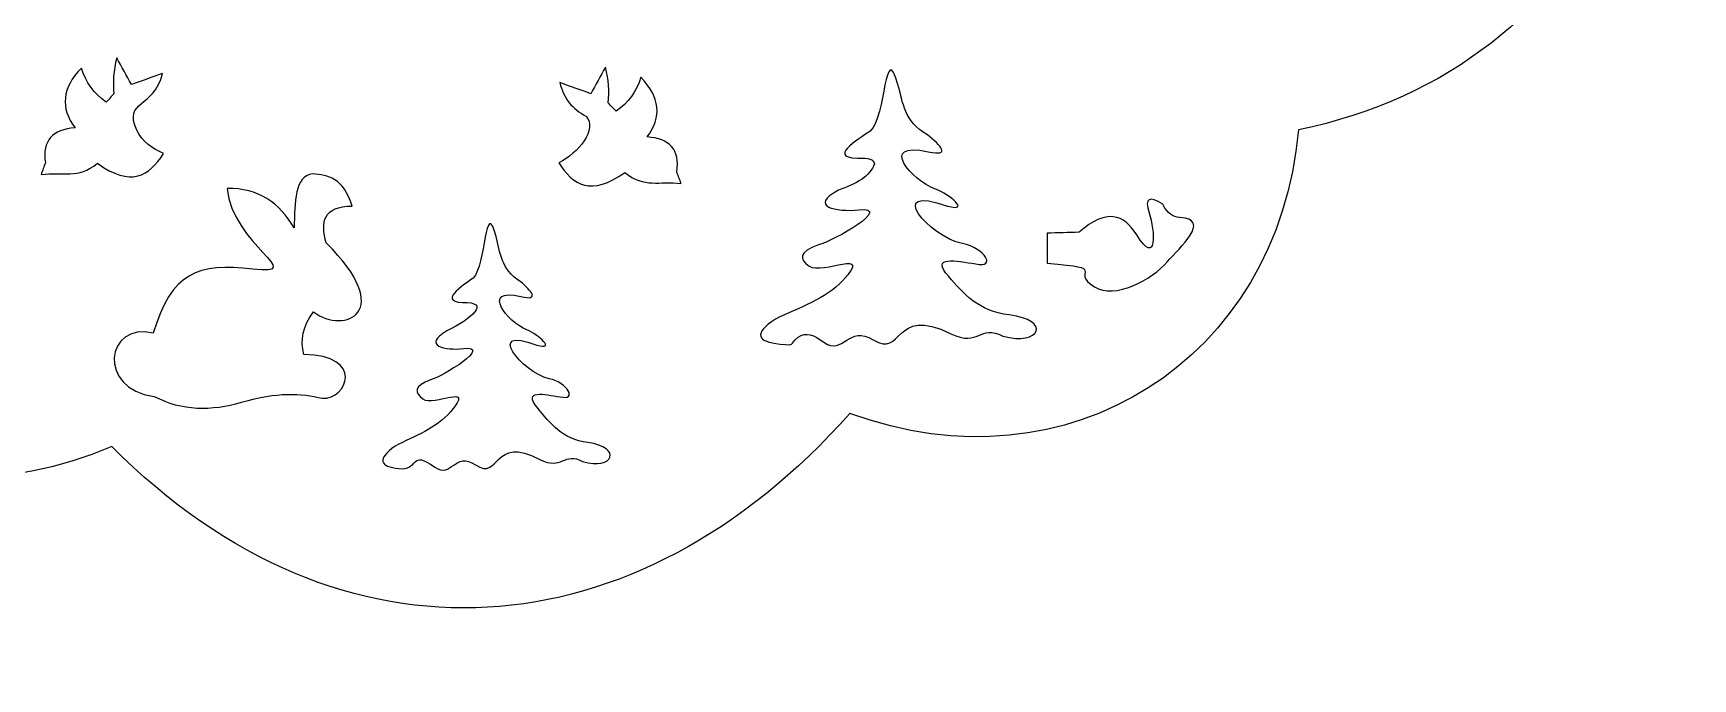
# Model space of a CAD drawing. Header units: centimetres. Extents: x 2 to 128, y -104 to 2.
# Drawn here: x 65.33 to 71.29, y -9.34 to -7.02 of the extents above; entities that cross this region are included whole.
import ezdxf

# ---------------------------------------------------------------- set-up
doc = ezdxf.new("R2010")
doc.units = ezdxf.units.CM
doc.header["$MEASUREMENT"] = 0
doc.layers.add('layer 1', color=7, linetype='Continuous')

msp = doc.modelspace()

# ---------------------------------------------------------------- linework, layer by layer
at = {"layer": 'layer 1', "color": 250}
for points, knots in [([(63.96083, -7.57743), (64.09123, -8.40445), (64.84397, -8.83688), (65.61331, -8.50475), (65.61331, -8.50475), (66.44072, -9.33908), (67.4989, -9.25009), (68.2629, -8.38622), (68.2629, -8.38622), (69.04592, -8.67471), (69.80002, -8.19363), (69.87358, -7.36822), (69.87358, -7.36822), (70.95176, -7.14973), (71.41906, -6.06521), (71.10772, -5.06725), (71.10772, -5.06725), (71.72603, -4.57216), (71.77179, -3.71559), (71.11471, -3.21948), (71.11471, -3.21948), (71.40516, -2.14892), (70.86692, -1.09057), (69.74808, -0.90458), (69.74808, -0.90458), (69.61888, -0.0811), (68.94807, 0.35148), (68.15832, 0.05763), (68.15832, 0.05763), (67.84353, 0.42274), (67.44468, 0.61819), (67.03364, 0.6576), (67.03364, 0.6576), (67.03943, 0.67625), (67.04254, 0.69604), (67.04254, 0.71659), (67.04254, 0.71659), (67.04254, 0.82635), (66.95358, 0.91531), (66.84382, 0.91531), (66.84382, 0.91531), (66.73407, 0.91531), (66.6451, 0.82635), (66.6451, 0.71659), (66.6451, 0.71659), (66.6451, 0.6934), (66.64909, 0.67114), (66.65639, 0.65045), (66.65639, 0.65045), (66.22525, 0.59338), (65.80474, 0.36979), (65.47736, -0.00521), (65.47736, -0.00521), (64.77102, 0.38745), (63.90138, -0.17379), (63.84578, -0.96743), (63.84578, -0.96743), (62.69207, -1.15576), (62.25431, -2.31635), (62.53492, -3.366), (62.53492, -3.366), (61.80345, -4.00767), (62.00421, -4.82334), (62.55932, -5.25559), (62.55932, -5.25559), (62.33416, -6.32259), (62.80063, -7.39158), (63.96083, -7.57743)], [0, 0, 0, 0, 0.0555556, 0.0555556, 0.0555556, 0.0555556, 0.1111111, 0.1111111, 0.1111111, 0.1111111, 0.1666667, 0.1666667, 0.1666667, 0.1666667, 0.2222222, 0.2222222, 0.2222222, 0.2222222, 0.2777778, 0.2777778, 0.2777778, 0.2777778, 0.3333333, 0.3333333, 0.3333333, 0.3333333, 0.3888889, 0.3888889, 0.3888889, 0.3888889, 0.4444444, 0.4444444, 0.4444444, 0.4444444, 0.5, 0.5, 0.5, 0.5, 0.5555556, 0.5555556, 0.5555556, 0.5555556, 0.6111111, 0.6111111, 0.6111111, 0.6111111, 0.6666667, 0.6666667, 0.6666667, 0.6666667, 0.7222222, 0.7222222, 0.7222222, 0.7222222, 0.7777778, 0.7777778, 0.7777778, 0.7777778, 0.8333333, 0.8333333, 0.8333333, 0.8333333, 0.8888889, 0.8888889, 0.8888889, 0.8888889, 1, 1, 1, 1]), ([(68.01223, -8.13736), (67.93023, -8.1287), (67.9154, -8.10138), (67.99607, -8.04752), (67.99607, -8.04752), (68.08086, -8.00644), (68.17497, -7.97622), (68.23764, -7.90935), (68.23764, -7.90935), (68.35055, -7.78895), (68.16338, -7.88995), (68.11704, -7.85749), (68.11704, -7.85749), (68.08058, -7.83197), (68.07838, -7.80645), (68.15036, -7.78091), (68.15036, -7.78091), (68.20516, -7.76839), (68.42248, -7.64241), (68.29519, -7.65562), (68.29519, -7.65562), (68.21443, -7.66403), (68.11159, -7.64441), (68.22222, -7.58482), (68.22222, -7.58482), (68.28491, -7.56294), (68.33641, -7.53552), (68.35116, -7.49007), (68.35116, -7.49007), (68.349, -7.47529), (68.33145, -7.46741), (68.28986, -7.47024), (68.28986, -7.47024), (68.1712, -7.46771), (68.32104, -7.38575), (68.33604, -7.37267), (68.33604, -7.37267), (68.39388, -7.32223), (68.38661, -7.03809), (68.43569, -7.20584), (68.43569, -7.20584), (68.45424, -7.27003), (68.45686, -7.33799), (68.54137, -7.38651), (68.54137, -7.38651), (68.58949, -7.4237), (68.62866, -7.46551), (68.54431, -7.44723), (68.54431, -7.44723), (68.3623, -7.40776), (68.48417, -7.54963), (68.57036, -7.58114), (68.57036, -7.58114), (68.61985, -7.59924), (68.69929, -7.66447), (68.61322, -7.6421), (68.61322, -7.6421), (68.38484, -7.56053), (68.54672, -7.75159), (68.66688, -7.77665), (68.66688, -7.77665), (68.74923, -7.79383), (68.79099, -7.86577), (68.71468, -7.84921), (68.71468, -7.84921), (68.64551, -7.84046), (68.54874, -7.81658), (68.61776, -7.89513), (68.61776, -7.89513), (68.67175, -7.9565), (68.72374, -8.01957), (68.83473, -8.03278), (68.83473, -8.03278), (68.98768, -8.05091), (68.94725, -8.14531), (68.81191, -8.10921), (68.81191, -8.10921), (68.73001, -8.0641), (68.72688, -8.14982), (68.62591, -8.1004), (68.62591, -8.1004), (68.41506, -7.99721), (68.45523, -8.19076), (68.34691, -8.12243), (68.34691, -8.12243), (68.25823, -8.06647), (68.24089, -8.17936), (68.16939, -8.13125), (68.16939, -8.13125), (68.13612, -8.10528), (68.10442, -8.09177), (68.07721, -8.11311), (68.07721, -8.11311), (68.04299, -8.13988), (68.07066, -8.14346), (68.01223, -8.13736)], [0, 0, 0, 0, 0.04, 0.04, 0.04, 0.04, 0.08, 0.08, 0.08, 0.08, 0.12, 0.12, 0.12, 0.12, 0.16, 0.16, 0.16, 0.16, 0.2, 0.2, 0.2, 0.2, 0.24, 0.24, 0.24, 0.24, 0.28, 0.28, 0.28, 0.28, 0.32, 0.32, 0.32, 0.32, 0.36, 0.36, 0.36, 0.36, 0.4, 0.4, 0.4, 0.4, 0.44, 0.44, 0.44, 0.44, 0.48, 0.48, 0.48, 0.48, 0.52, 0.52, 0.52, 0.52, 0.56, 0.56, 0.56, 0.56, 0.6, 0.6, 0.6, 0.6, 0.64, 0.64, 0.64, 0.64, 0.68, 0.68, 0.68, 0.68, 0.72, 0.72, 0.72, 0.72, 0.76, 0.76, 0.76, 0.76, 0.8, 0.8, 0.8, 0.8, 0.84, 0.84, 0.84, 0.84, 0.88, 0.88, 0.88, 0.88, 0.92, 0.92, 0.92, 0.92, 1, 1, 1, 1]), ([(65.56149, -7.48861), (65.4923, -7.54618), (65.43762, -7.51891), (65.35928, -7.5287), (65.35928, -7.5287), (65.3645, -7.51475), (65.36975, -7.5008), (65.37497, -7.48686), (65.37497, -7.48686), (65.36235, -7.40657), (65.40097, -7.36727), (65.4813, -7.36135), (65.4813, -7.36135), (65.42733, -7.28988), (65.43477, -7.21841), (65.50397, -7.14694), (65.50397, -7.14694), (65.51972, -7.19802), (65.54921, -7.23879), (65.59286, -7.26894), (65.59286, -7.26894), (65.60216, -7.25906), (65.61147, -7.24918), (65.62077, -7.23931), (65.62077, -7.23931), (65.61732, -7.19829), (65.6184, -7.156), (65.63124, -7.11032), (65.63124, -7.11032), (65.64866, -7.14228), (65.66609, -7.17422), (65.68353, -7.20619), (65.68353, -7.20619), (65.72072, -7.19282), (65.7579, -7.17947), (65.79509, -7.1661), (65.79509, -7.1661), (65.76612, -7.29109), (65.653, -7.26085), (65.70325, -7.37019), (65.70325, -7.37019), (65.72318, -7.4135), (65.75955, -7.43537), (65.79856, -7.45374), (65.79856, -7.45374), (65.74826, -7.53432), (65.68161, -7.57556), (65.56149, -7.48861)], [0, 0, 0, 0, 0.0769231, 0.0769231, 0.0769231, 0.0769231, 0.1538462, 0.1538462, 0.1538462, 0.1538462, 0.2307692, 0.2307692, 0.2307692, 0.2307692, 0.3076923, 0.3076923, 0.3076923, 0.3076923, 0.3846154, 0.3846154, 0.3846154, 0.3846154, 0.4615385, 0.4615385, 0.4615385, 0.4615385, 0.5384615, 0.5384615, 0.5384615, 0.5384615, 0.6153846, 0.6153846, 0.6153846, 0.6153846, 0.6923077, 0.6923077, 0.6923077, 0.6923077, 0.7692308, 0.7692308, 0.7692308, 0.7692308, 0.8461538, 0.8461538, 0.8461538, 0.8461538, 1, 1, 1, 1]), ([(67.45507, -7.52121), (67.33495, -7.60816), (67.26829, -7.56692), (67.21799, -7.48634), (67.21799, -7.48634), (67.28778, -7.45349), (67.35917, -7.36489), (67.31561, -7.31898), (67.31561, -7.31898), (67.26754, -7.29447), (67.23469, -7.25575), (67.22147, -7.1987), (67.22147, -7.1987), (67.25866, -7.21207), (67.29584, -7.22542), (67.33303, -7.23879), (67.33303, -7.23879), (67.35046, -7.20683), (67.36789, -7.17488), (67.38532, -7.14292), (67.38532, -7.14292), (67.39815, -7.1886), (67.39924, -7.23089), (67.39579, -7.27191), (67.39579, -7.27191), (67.40509, -7.28179), (67.4144, -7.29166), (67.4237, -7.30154), (67.4237, -7.30154), (67.46735, -7.2714), (67.49684, -7.23062), (67.51259, -7.17955), (67.51259, -7.17955), (67.58179, -7.25101), (67.58922, -7.32249), (67.53525, -7.39395), (67.53525, -7.39395), (67.61558, -7.39987), (67.6542, -7.43917), (67.64158, -7.51946), (67.64158, -7.51946), (67.64681, -7.53341), (67.65205, -7.54735), (67.65728, -7.5613), (67.65728, -7.5613), (67.57894, -7.55156), (67.52423, -7.57875), (67.45507, -7.52121)], [0, 0, 0, 0, 0.0769231, 0.0769231, 0.0769231, 0.0769231, 0.1538462, 0.1538462, 0.1538462, 0.1538462, 0.2307692, 0.2307692, 0.2307692, 0.2307692, 0.3076923, 0.3076923, 0.3076923, 0.3076923, 0.3846154, 0.3846154, 0.3846154, 0.3846154, 0.4615385, 0.4615385, 0.4615385, 0.4615385, 0.5384615, 0.5384615, 0.5384615, 0.5384615, 0.6153846, 0.6153846, 0.6153846, 0.6153846, 0.6923077, 0.6923077, 0.6923077, 0.6923077, 0.7692308, 0.7692308, 0.7692308, 0.7692308, 0.8461538, 0.8461538, 0.8461538, 0.8461538, 1, 1, 1, 1]), ([(65.76558, -8.32522), (65.55889, -8.29994), (65.59064, -8.05663), (65.76209, -8.09861), (65.76209, -8.09861), (65.82616, -7.8818), (65.92298, -7.84425), (66.11924, -7.86838), (66.11924, -7.86838), (66.32108, -7.89316), (66.04552, -7.7796), (66.02705, -7.57916), (66.02705, -7.57916), (66.13974, -7.57621), (66.21534, -7.63033), (66.26762, -7.72035), (66.26762, -7.72035), (66.27056, -7.62938), (66.26917, -7.53238), (66.33386, -7.52686), (66.33386, -7.52686), (66.39, -7.52953), (66.44403, -7.54109), (66.4768, -7.64191), (66.4768, -7.64191), (66.37182, -7.64245), (66.36204, -7.6994), (66.38266, -7.77439), (66.38266, -7.77439), (66.63615, -8.02303), (66.44896, -8.10502), (66.33734, -8.02192), (66.33734, -8.02192), (66.29836, -8.07306), (66.29031, -8.12417), (66.30248, -8.17531), (66.30248, -8.17531), (66.52103, -8.17622), (66.45976, -8.337), (66.36872, -8.3322), (66.36872, -8.3322), (66.29291, -8.31432), (66.20635, -8.30816), (66.07935, -8.34615), (66.07935, -8.34615), (65.97053, -8.3773), (65.86512, -8.37776), (65.76558, -8.32522)], [0, 0, 0, 0, 0.0769231, 0.0769231, 0.0769231, 0.0769231, 0.1538462, 0.1538462, 0.1538462, 0.1538462, 0.2307692, 0.2307692, 0.2307692, 0.2307692, 0.3076923, 0.3076923, 0.3076923, 0.3076923, 0.3846154, 0.3846154, 0.3846154, 0.3846154, 0.4615385, 0.4615385, 0.4615385, 0.4615385, 0.5384615, 0.5384615, 0.5384615, 0.5384615, 0.6153846, 0.6153846, 0.6153846, 0.6153846, 0.6923077, 0.6923077, 0.6923077, 0.6923077, 0.7692308, 0.7692308, 0.7692308, 0.7692308, 0.8461538, 0.8461538, 0.8461538, 0.8461538, 1, 1, 1, 1]), ([(66.72988, -8.33414), (66.69981, -8.31132), (66.69798, -8.28848), (66.75736, -8.26565), (66.75736, -8.26565), (66.80256, -8.25444), (66.98178, -8.14174), (66.8768, -8.15357), (66.8768, -8.15357), (66.81019, -8.16108), (66.72538, -8.14353), (66.81662, -8.09022), (66.81662, -8.09022), (66.90446, -8.0483), (66.97696, -7.98508), (66.87241, -7.98773), (66.87241, -7.98773), (66.77454, -7.98546), (66.89812, -7.91215), (66.9105, -7.90044), (66.9105, -7.90044), (66.95613, -7.85727), (66.95282, -7.60344), (66.99269, -7.75119), (66.99269, -7.75119), (67.00798, -7.80862), (67.01014, -7.86942), (67.07984, -7.91283), (67.07984, -7.91283), (67.11953, -7.94609), (67.15184, -7.9835), (67.08227, -7.96714), (67.08227, -7.96714), (66.93487, -7.93246), (67.03347, -8.05907), (67.10374, -8.08693), (67.10374, -8.08693), (67.14456, -8.10312), (67.21008, -8.16147), (67.1391, -8.14146), (67.1391, -8.14146), (66.94994, -8.0683), (67.08484, -8.23955), (67.18336, -8.26183), (67.18336, -8.26183), (67.25127, -8.2772), (67.28571, -8.34155), (67.22278, -8.32674), (67.22278, -8.32674), (67.16573, -8.31891), (67.08592, -8.29755), (67.14285, -8.36782), (67.14285, -8.36782), (67.18737, -8.42272), (67.23025, -8.47914), (67.32178, -8.49096), (67.32178, -8.49096), (67.44793, -8.50717), (67.41458, -8.59163), (67.30297, -8.55934), (67.30297, -8.55934), (67.23846, -8.52117), (67.22818, -8.59317), (67.14957, -8.55145), (67.14957, -8.55145), (66.97953, -8.46122), (67.00658, -8.63078), (66.91946, -8.57115), (66.91946, -8.57115), (66.84448, -8.51983), (66.83314, -8.62287), (66.77305, -8.57905), (66.77305, -8.57905), (66.68366, -8.51387), (66.71781, -8.59297), (66.64343, -8.58451), (66.64343, -8.58451), (66.57581, -8.57677), (66.56357, -8.55233), (66.63011, -8.50415), (66.63011, -8.50415), (66.70004, -8.4674), (66.77765, -8.44036), (66.82934, -8.38054), (66.82934, -8.38054), (66.92246, -8.27283), (66.76809, -8.36319), (66.72988, -8.33414)], [0, 0, 0, 0, 0.0434783, 0.0434783, 0.0434783, 0.0434783, 0.0869565, 0.0869565, 0.0869565, 0.0869565, 0.1304348, 0.1304348, 0.1304348, 0.1304348, 0.173913, 0.173913, 0.173913, 0.173913, 0.2173913, 0.2173913, 0.2173913, 0.2173913, 0.2608696, 0.2608696, 0.2608696, 0.2608696, 0.3043478, 0.3043478, 0.3043478, 0.3043478, 0.3478261, 0.3478261, 0.3478261, 0.3478261, 0.3913043, 0.3913043, 0.3913043, 0.3913043, 0.4347826, 0.4347826, 0.4347826, 0.4347826, 0.4782609, 0.4782609, 0.4782609, 0.4782609, 0.5217391, 0.5217391, 0.5217391, 0.5217391, 0.5652174, 0.5652174, 0.5652174, 0.5652174, 0.6086957, 0.6086957, 0.6086957, 0.6086957, 0.6521739, 0.6521739, 0.6521739, 0.6521739, 0.6956522, 0.6956522, 0.6956522, 0.6956522, 0.7391304, 0.7391304, 0.7391304, 0.7391304, 0.7826087, 0.7826087, 0.7826087, 0.7826087, 0.826087, 0.826087, 0.826087, 0.826087, 0.8695652, 0.8695652, 0.8695652, 0.8695652, 0.9130435, 0.9130435, 0.9130435, 0.9130435, 1, 1, 1, 1]), ([(68.97121, -7.84764), (68.97121, -7.81161), (68.97121, -7.77559), (68.97121, -7.73956), (68.97121, -7.73956), (69.00956, -7.7384), (69.04791, -7.73723), (69.08626, -7.73608), (69.08626, -7.73608), (69.18362, -7.64982), (69.2467, -7.67099), (69.29282, -7.74533), (69.29282, -7.74533), (69.36623, -7.86366), (69.35922, -7.73083), (69.33727, -7.66635), (69.33727, -7.66635), (69.31993, -7.61271), (69.3383, -7.60493), (69.38608, -7.63497), (69.38608, -7.63497), (69.40247, -7.66942), (69.42371, -7.68124), (69.44716, -7.68266), (69.44716, -7.68266), (69.56383, -7.68974), (69.44642, -7.79193), (69.40352, -7.84067), (69.40352, -7.84067), (69.34889, -7.90703), (69.21341, -7.97821), (69.14079, -7.93228), (69.14079, -7.93228), (69.04683, -7.87287), (69.20169, -7.86516), (68.97121, -7.84764)], [0, 0, 0, 0, 0.1, 0.1, 0.1, 0.1, 0.2, 0.2, 0.2, 0.2, 0.3, 0.3, 0.3, 0.3, 0.4, 0.4, 0.4, 0.4, 0.5, 0.5, 0.5, 0.5, 0.6, 0.6, 0.6, 0.6, 0.7, 0.7, 0.7, 0.7, 0.8, 0.8, 0.8, 0.8, 1, 1, 1, 1])]:
    msp.add_open_spline(points, degree=3, knots=knots, dxfattribs=at)

doc.saveas('drawing.dxf')
